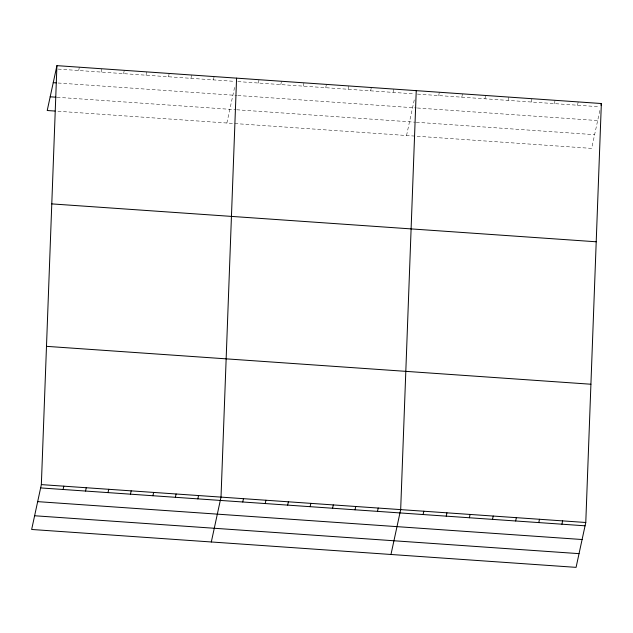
<?xml version="1.0" encoding="UTF-8"?>
<svg xmlns="http://www.w3.org/2000/svg" width="633" height="633" viewBox="0 0 633 633"><rect width="100%" height="100%" fill="white"/><g stroke="black" fill="none" stroke-linecap="round" stroke-linejoin="round"><path stroke-width="0.47" stroke-dasharray="3.17 2.37" d="M78.666 70.524L79.378 67.201M101.122 72.083L101.842 68.768M123.577 73.65L124.297 70.326M146.041 75.208L146.753 71.893M168.497 76.775L169.209 73.452M190.952 78.334L191.672 75.018M213.408 79.9L214.128 76.577M226.883 123.008L235.08 85.115M258.327 83.026L259.039 79.703M280.783 84.585L281.503 81.269M303.239 86.151L303.959 82.828M325.694 87.71L326.414 84.395M348.158 89.277L348.87 85.953M370.614 90.835L371.334 87.52M393.069 92.402L393.789 89.079M406.544 135.509L414.544 98.534M438.669 95.575L439.381 92.252M461.805 97.181L462.525 93.866M484.941 98.788L485.661 95.472M508.077 100.402L508.797 97.086M531.222 102.008L531.934 98.693M554.358 103.622L555.078 100.307M577.494 105.228L578.214 101.913M599.839 110.498L591.649 148.391L56.013 111.123M58.157 69.092L234.89 81.388M237.818 81.594L414.552 93.89M417.456 94.095L599.673 106.771M58.125 83.01L236.805 95.441M237.786 95.512L416.419 107.942M417.384 108.006L597.671 120.555M57.025 97.276L235.705 109.707M236.687 109.778L415.295 122.201M416.261 122.272L594.616 134.679"/><path stroke-width="0.95" d="M41.351 484.609L56.923 65.642L601.35 103.527L585.778 522.494L576.077 567.358L31.65 529.473L41.351 484.609L585.778 522.494M236.584 78.144L221.012 497.111L211.311 541.975M416.245 90.646L400.673 509.612L390.972 554.476M56.923 65.642L47.222 110.506L55.031 111.052M63.094 489.483L63.806 486.168M85.55 491.05L86.262 487.734M108.006 492.609L108.726 489.293M130.461 494.175L131.181 490.86M152.925 495.734L153.637 492.419M175.381 497.301L176.093 493.985M197.836 498.859L198.556 495.544M242.756 501.985L243.468 498.669M265.211 503.551L265.923 500.236M287.667 505.11L288.387 501.795M310.123 506.677L310.843 503.362M332.586 508.236L333.298 504.92M355.042 509.802L355.754 506.487M377.497 511.361L378.218 508.046M423.089 514.534L423.809 511.219M446.233 516.148L446.945 512.833M469.37 517.754L470.09 514.439M492.506 519.369L493.226 516.053M600.994 105.181L601.35 103.527M515.642 520.975L516.362 517.659M538.786 522.589L539.498 519.274M561.922 524.195L562.642 520.88M53.243 82.67L56.171 82.876M50.189 96.802L56.044 97.205M51.787 203.897L596.207 241.782M46.494 346.346L590.913 384.231M40.631 487.924L585.058 525.809M37.671 501.637L582.099 539.522M34.617 515.76L579.037 553.646"/></g></svg>
